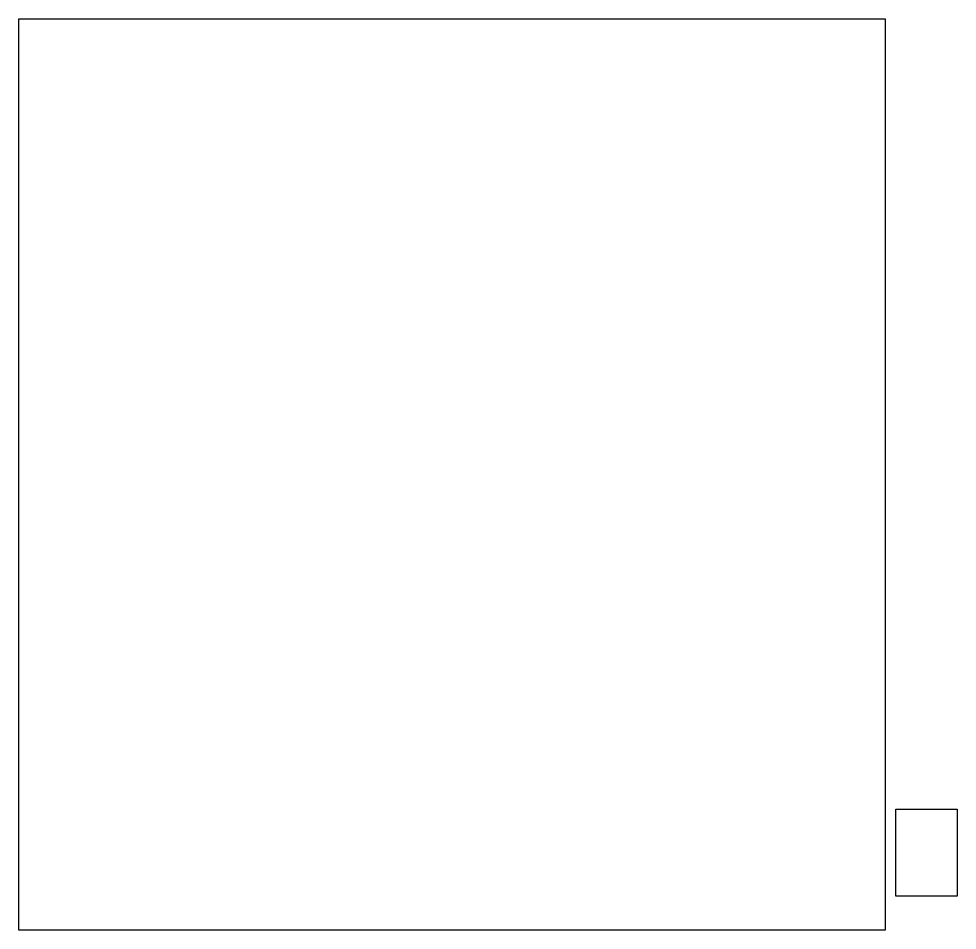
# Model space of a CAD drawing. Header units: millimetres. Extents: x -36258 to 4109, y 435 to 39617.
import ezdxf

# ---------------------------------------------------------------- set-up
doc = ezdxf.new("R2010")
doc.units = ezdxf.units.MM
doc.layers.get('0').update_dxf_attribs({"color": 1})
picture_1 = doc.add_image_def('image1.jpg', size_in_pixel=(1984, 2806))
picture_2 = doc.add_image_def('image2.jpg', size_in_pixel=(2606, 2740))

msp = doc.modelspace()

# ---------------------------------------------------------------- pictures from other files: only their frames are drawn
image = msp.add_image(picture_2, insert=(-36258, 435), size_in_units=(37266, 39182))
image.dxf.flags = 7
image = msp.add_image(picture_1, insert=(1462, 1902), size_in_units=(2647, 3743))
image.dxf.flags = 7

doc.saveas('drawing.dxf')
